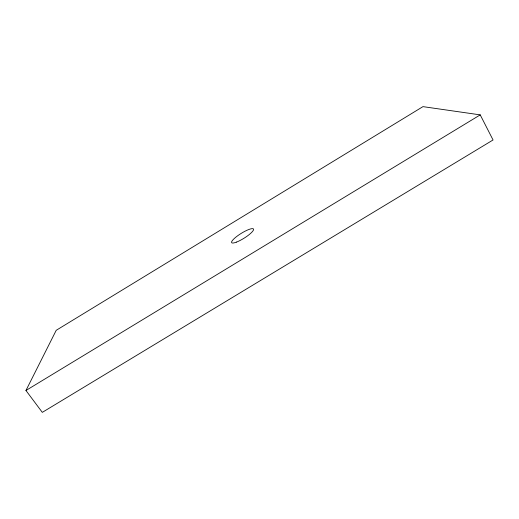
<?xml version="1.0" encoding="UTF-8"?>
<svg xmlns="http://www.w3.org/2000/svg" width="519" height="519" viewBox="0 0 519 519"><rect width="100%" height="100%" fill="white"/><g stroke="black" fill="none" stroke-linecap="round" stroke-linejoin="round"><path stroke-width="0.78" d="M25.95 390.489L56.221 330.305L422.966 106.635L480.224 114.874L493.05 139.974L42.305 412.365L25.95 390.489L480.224 114.874M236.528 242.094A12.865 2.803 -31.9 0 0 253.583 229.606A12.865 2.803 -31.9 0 0 237.644 235.782A12.865 2.803 -31.9 0 0 236.528 242.094"/></g></svg>
